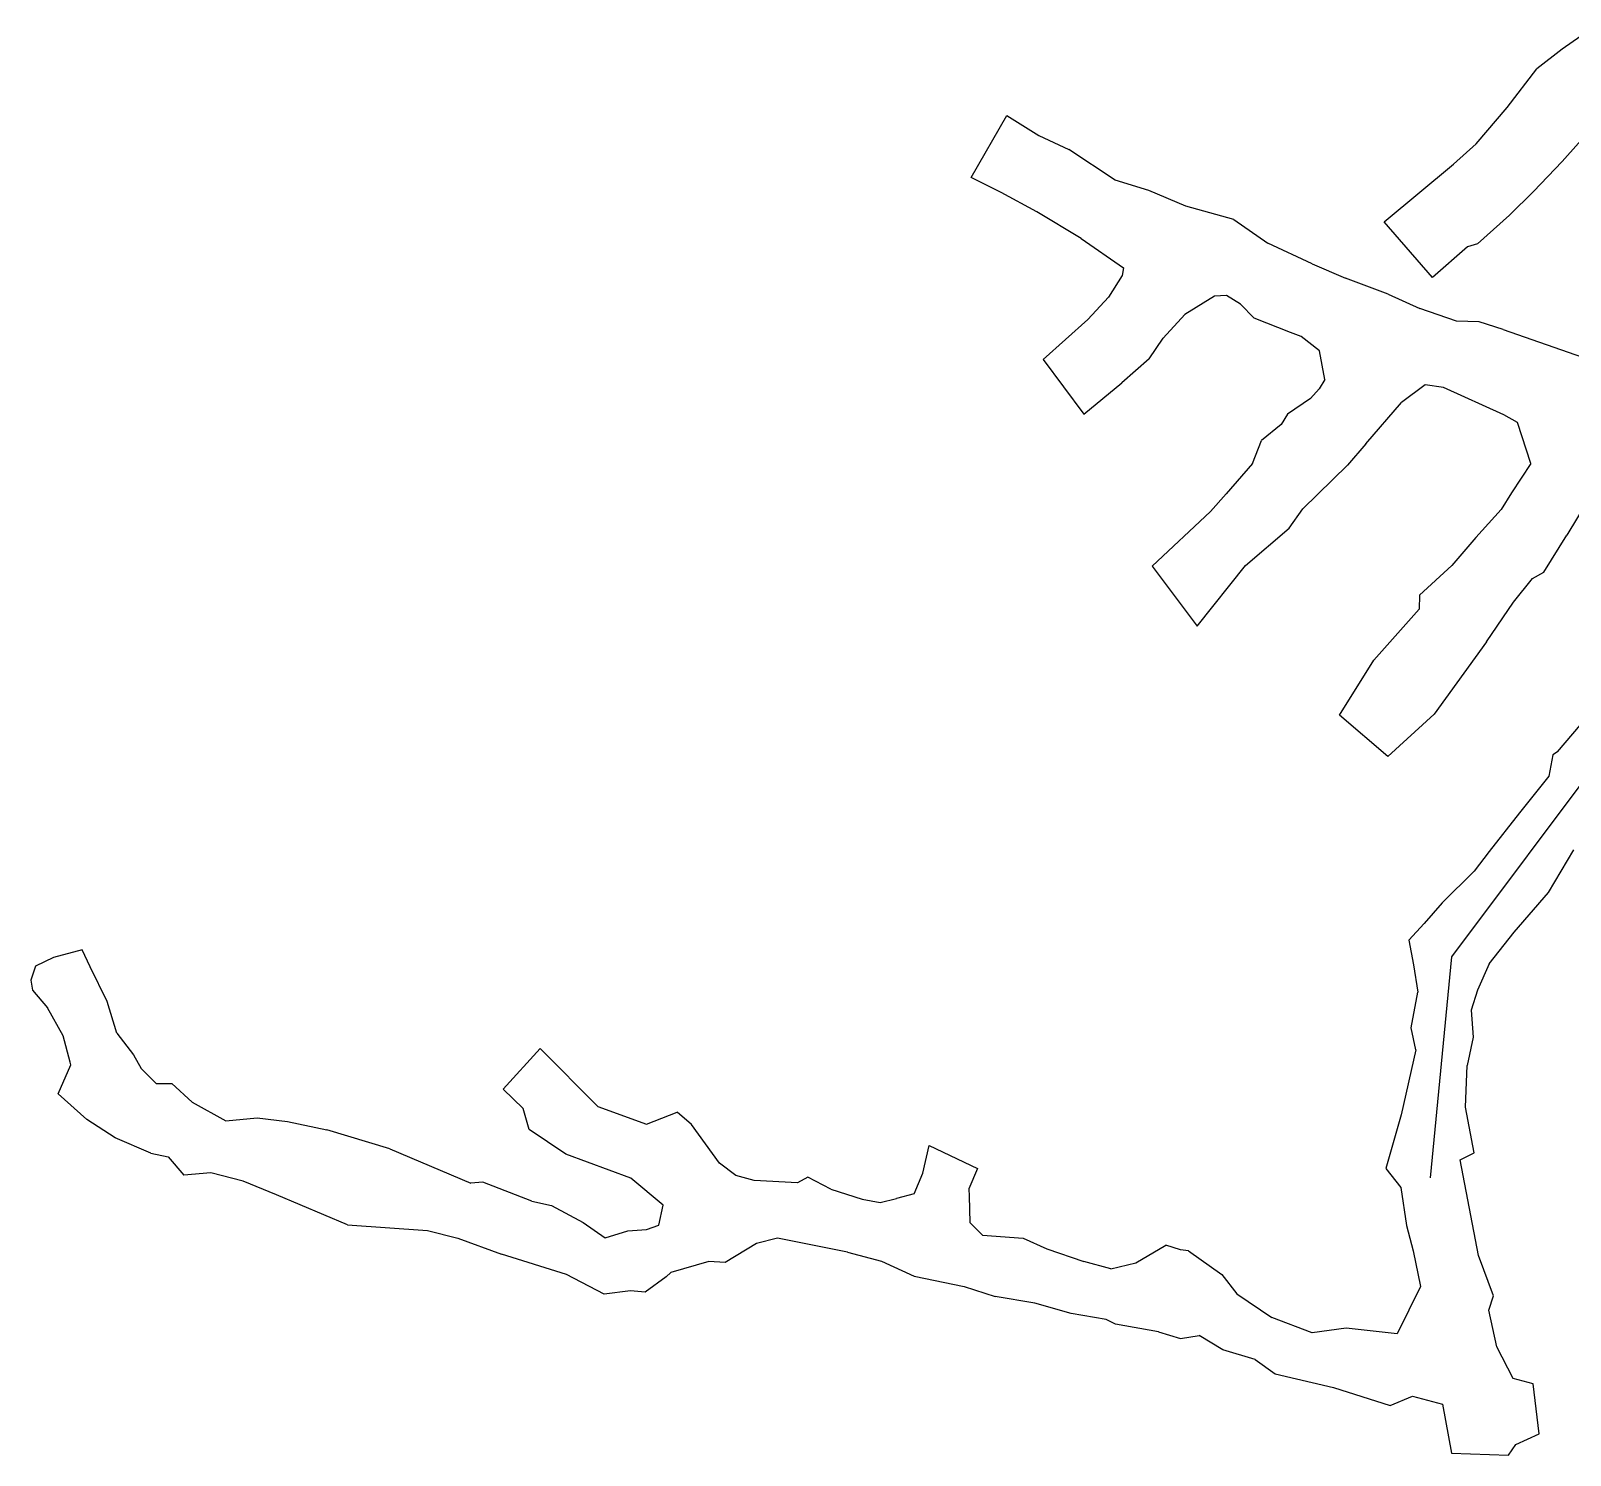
# Model space of a CAD drawing. Extents: x 539108 to 539616, y 4477583 to 4477873.
# Drawn here: x 539108.3 to 539211.5, y 4477626.8 to 4477722.3 of the extents above; entities that cross this region are included whole.
import ezdxf

# ---------------------------------------------------------------- set-up
doc = ezdxf.new("R2010")
doc.units = 0
doc.header["$MEASUREMENT"] = 0
doc.linetypes.add('DUZ', pattern=[500, 500])
doc.layers.add('GEOFENCE', color=80, linetype='DUZ')
doc.layers.add('KAT_1410', color=103, linetype='DUZ')

msp = doc.modelspace()

# ---------------------------------------------------------------- linework, layer by layer
at = {"layer": 'GEOFENCE', "linetype": 'Continuous'}
for p, q in [((539227.53, 4477692.21, 1411.98), (539203.56, 4477660.19, 1412.25)), ((539203.56, 4477660.19, 1412.25), (539202.13, 4477645.38, 1410.34))]:
    msp.add_line(p, q, dxfattribs=at)
at = {"layer": 'KAT_1410'}
for p, q in [((539212.75, 4477722.32, 1411.99), (539210.99, 4477721.08, 1411.99)), ((539210.99, 4477721.08, 1411.99), (539209.29, 4477719.77, 1411.92)), ((539207.3, 4477717.17, 1412.18), (539209.29, 4477719.77, 1411.92)), ((539205.23, 4477714.73, 1412.2), (539207.3, 4477717.17, 1412.18)), ((539171.35, 4477712.47, 1412.35), (539173.74, 4477716.63, 1412.35)), ((539173.74, 4477716.63, 1412.35), (539175.88, 4477715.29, 1412.4)), ((539213.01, 4477715.8, 1411.98), (539210.99, 4477713.56, 1412.21)), ((539175.88, 4477715.29, 1412.4), (539177.89, 4477714.35, 1412.4)), ((539181.01, 4477712.3, 1412.4), (539177.89, 4477714.35, 1412.4)), ((539203.69, 4477713.36, 1412.21), (539205.23, 4477714.73, 1412.2)), ((539199.04, 4477709.51, 1411.91), (539203.69, 4477713.36, 1412.21)), ((539210.99, 4477713.56, 1412.21), (539209.06, 4477711.54, 1412.01)), ((539173.37, 4477711.47, 1412.4), (539171.35, 4477712.47, 1412.35)), ((539183.27, 4477711.6, 1412.4), (539181.01, 4477712.3, 1412.4)), ((539175.76, 4477710.18, 1412.4), (539173.37, 4477711.47, 1412.4)), ((539185.74, 4477710.56, 1412.4), (539183.27, 4477711.6, 1412.4)), ((539209.06, 4477711.54, 1412.01), (539207.45, 4477709.96, 1411.91)), ((539178.72, 4477708.38, 1412.4), (539175.76, 4477710.18, 1412.4)), ((539188.96, 4477709.65, 1412.35), (539185.74, 4477710.56, 1412.4)), ((539188.96, 4477709.65, 1412.35), (539191.24, 4477708.07, 1412.35)), ((539207.45, 4477709.96, 1411.91), (539205.31, 4477708.02, 1411.91)), ((539202.29, 4477705.76, 1411.91), (539199.04, 4477709.51, 1411.91)), ((539178.72, 4477708.38, 1412.4), (539181.56, 4477706.42, 1412.4)), ((539194.22, 4477706.69, 1412.27), (539191.24, 4477708.07, 1412.35)), ((539204.65, 4477707.83, 1411.91), (539202.29, 4477705.76, 1411.91)), ((539205.31, 4477708.02, 1411.91), (539204.65, 4477707.83, 1411.91)), ((539194.22, 4477706.69, 1412.27), (539196.46, 4477705.72, 1411.9)), ((539181.48, 4477705.9, 1412.4), (539180.56, 4477704.45, 1412.4)), ((539181.56, 4477706.42, 1412.4), (539181.48, 4477705.9, 1412.4)), ((539199.33, 4477704.66, 1411.91), (539196.46, 4477705.72, 1411.9)), ((539180.56, 4477704.45, 1412.4), (539179.18, 4477702.96, 1412.35)), ((539187.68, 4477704.52, 1412.4), (539185.68, 4477703.28, 1412.4)), ((539188.47, 4477704.55, 1412.4), (539187.68, 4477704.52, 1412.4)), ((539189.42, 4477703.98, 1412.4), (539188.47, 4477704.55, 1412.4)), ((539199.33, 4477704.66, 1411.91), (539201.45, 4477703.7, 1411.91)), ((539190.33, 4477703.04, 1412.4), (539189.42, 4477703.98, 1412.4)), ((539203.91, 4477702.84, 1412.11), (539201.45, 4477703.7, 1411.91)), ((539179.18, 4477702.96, 1412.35), (539176.17, 4477700.26, 1412.35)), ((539184.23, 4477701.71, 1412.4), (539185.68, 4477703.28, 1412.4)), ((539192.77, 4477702.09, 1412.2), (539190.33, 4477703.04, 1412.4)), ((539205.42, 4477702.8, 1411.93), (539203.91, 4477702.84, 1412.11)), ((539207.04, 4477702.27, 1411.96), (539205.42, 4477702.8, 1411.93)), ((539183.3, 4477700.31, 1412.4), (539184.23, 4477701.71, 1412.4)), ((539193.48, 4477701.8, 1412.04), (539192.77, 4477702.09, 1412.2)), ((539194.72, 4477700.86, 1412.09), (539193.48, 4477701.8, 1412.04)), ((539207.04, 4477702.27, 1411.96), (539212.36, 4477700.43, 1411.7)), ((539183.3, 4477700.31, 1412.4), (539181.46, 4477698.71, 1412.4)), ((539195.06, 4477698.93, 1412.08), (539194.72, 4477700.86, 1412.09)), ((539176.17, 4477700.26, 1412.35), (539178.9, 4477696.59, 1412.35)), ((539178.9, 4477696.59, 1412.35), (539181.46, 4477698.71, 1412.4)), ((539194.69, 4477698.3, 1412.21), (539194.1, 4477697.66, 1412.21)), ((539195.06, 4477698.93, 1412.08), (539194.69, 4477698.3, 1412.21)), ((539201.81, 4477698.57, 1412.08), (539200.21, 4477697.38, 1412.04)), ((539203.03, 4477698.38, 1412.07), (539201.81, 4477698.57, 1412.08)), ((539207.07, 4477696.55, 1412.13), (539203.03, 4477698.38, 1412.07)), ((539194.1, 4477697.66, 1412.21), (539192.56, 4477696.6, 1412.36)), ((539197.83, 4477694.62, 1412.2), (539200.21, 4477697.38, 1412.04)), ((539192.56, 4477696.6, 1412.36), (539192.15, 4477695.91, 1412.36)), ((539208, 4477696.04, 1412.08), (539207.07, 4477696.55, 1412.13)), ((539192.15, 4477695.91, 1412.36), (539190.83, 4477694.84, 1412.35)), ((539208.89, 4477693.3, 1412.36), (539208, 4477696.04, 1412.08)), ((539190.21, 4477693.29, 1412.35), (539190.83, 4477694.84, 1412.35)), ((539197.83, 4477694.62, 1412.2), (539196.6, 4477693.19, 1412.36)), ((539190.21, 4477693.29, 1412.35), (539188.45, 4477691.26, 1412.35)), ((539196.6, 4477693.19, 1412.36), (539193.6, 4477690.26, 1412.35)), ((539208.89, 4477693.3, 1412.36), (539207.6, 4477691.33, 1412.36)), ((539213.59, 4477692.26, 1412.18), (539211.3, 4477688.48, 1412.49)), ((539188.45, 4477691.26, 1412.35), (539187.4, 4477690.07, 1412.35)), ((539207.6, 4477691.33, 1412.36), (539206.9, 4477690.2, 1412.48)), ((539187.4, 4477690.07, 1412.35), (539183.5, 4477686.4, 1412.35)), ((539192.67, 4477688.95, 1412.35), (539193.6, 4477690.26, 1412.35)), ((539206.9, 4477690.2, 1412.48), (539205.2, 4477688.33, 1412.48)), ((539189.76, 4477686.46, 1412.35), (539192.67, 4477688.95, 1412.35)), ((539205.2, 4477688.33, 1412.48), (539203.59, 4477686.44, 1412.48)), ((539209.77, 4477686.01, 1412.48), (539211.3, 4477688.48, 1412.49)), ((539183.5, 4477686.4, 1412.35), (539186.51, 4477682.39, 1412.35)), ((539186.51, 4477682.39, 1412.35), (539189.76, 4477686.46, 1412.35)), ((539203.59, 4477686.44, 1412.48), (539201.43, 4477684.46, 1412.48)), ((539209, 4477685.57, 1412.48), (539209.77, 4477686.01, 1412.48)), ((539207.72, 4477683.99, 1412.48), (539209, 4477685.57, 1412.48)), ((539201.43, 4477684.46, 1412.48), (539201.39, 4477683.51, 1412.48)), ((539205.91, 4477681.32, 1412.48), (539207.72, 4477683.99, 1412.48)), ((539198.35, 4477680.09, 1412.48), (539201.39, 4477683.51, 1412.48)), ((539205.91, 4477681.32, 1412.48), (539202.4, 4477676.48, 1412.48)), ((539196.05, 4477676.42, 1412.48), (539198.35, 4477680.09, 1412.48)), ((539199.3, 4477673.63, 1412.48), (539196.05, 4477676.42, 1412.48)), ((539202.4, 4477676.48, 1412.48), (539199.3, 4477673.63, 1412.48)), ((539210.68, 4477673.94, 1412.03), (539212.73, 4477676.37, 1411.98)), ((539210.37, 4477673.75, 1412.1), (539210.09, 4477672.31, 1412.1)), ((539210.68, 4477673.94, 1412.03), (539210.37, 4477673.75, 1412.1)), ((539210.09, 4477672.31, 1412.1), (539208.12, 4477669.87, 1412.1)), ((539208.12, 4477669.87, 1412.1), (539206.1, 4477667.26, 1412.1)), ((539206.1, 4477667.26, 1412.1), (539205.08, 4477665.94, 1412.28)), ((539210.07, 4477664.52, 1412.1), (539211.77, 4477667.37, 1412.1)), ((539205.08, 4477665.94, 1412.28), (539202.95, 4477663.82, 1412.34)), ((539207.77, 4477661.86, 1412.21), (539210.07, 4477664.52, 1412.1)), ((539202.95, 4477663.82, 1412.34), (539201.74, 4477662.43, 1412.34)), ((539201.74, 4477662.43, 1412.34), (539200.71, 4477661.32, 1412.34)), ((539200.71, 4477661.32, 1412.34), (539201.02, 4477659.66, 1412.34)), ((539206.09, 4477659.73, 1412.34), (539207.77, 4477661.86, 1412.21)), ((539109.8, 4477660.15, 1410.06), (539108.6, 4477659.57, 1410.07)), ((539111.73, 4477660.66, 1410.06), (539109.8, 4477660.15, 1410.06)), ((539112.26, 4477659.54, 1410.03), (539111.73, 4477660.66, 1410.06)), ((539108.6, 4477659.57, 1410.07), (539108.28, 4477658.63, 1410.05)), ((539113.41, 4477657.2, 1409.83), (539112.26, 4477659.54, 1410.03)), ((539201.02, 4477659.66, 1412.34), (539201.32, 4477657.82, 1412.34)), ((539206.09, 4477659.73, 1412.34), (539205.32, 4477657.97, 1412.34)), ((539108.28, 4477658.63, 1410.05), (539108.39, 4477657.96, 1410.03)), ((539108.39, 4477657.96, 1410.03), (539109.4, 4477656.78, 1409.86)), ((539205.32, 4477657.97, 1412.34), (539204.89, 4477656.62, 1412)), ((539114.05, 4477655.08, 1409.76), (539113.41, 4477657.2, 1409.83)), ((539200.86, 4477655.44, 1411.36), (539201.32, 4477657.82, 1412.34)), ((539110.44, 4477654.9, 1409.75), (539109.4, 4477656.78, 1409.86)), ((539204.89, 4477656.62, 1412), (539205.02, 4477654.81, 1411.8)), ((539110.92, 4477653.14, 1409.77), (539110.44, 4477654.9, 1409.75)), ((539114.05, 4477655.08, 1409.76), (539115.16, 4477653.62, 1409.75)), ((539201.17, 4477653.96, 1411.36), (539200.86, 4477655.44, 1412.34)), ((539142.45, 4477654.05, 1408.08), (539139.96, 4477651.32, 1408.08)), ((539146.3, 4477650.17, 1407.92), (539142.45, 4477654.05, 1408.08)), ((539201.17, 4477653.96, 1411.36), (539200.18, 4477649.61, 1410.86)), ((539205.02, 4477654.81, 1411.8), (539204.61, 4477652.9, 1411.38)), ((539110.12, 4477651, 1409.6), (539110.97, 4477652.96, 1409.63)), ((539110.97, 4477652.96, 1409.63), (539110.92, 4477653.14, 1409.77)), ((539115.16, 4477653.62, 1409.75), (539115.68, 4477652.7, 1409.55)), ((539204.51, 4477650.12, 1411.02), (539204.61, 4477652.9, 1411.38)), ((539115.68, 4477652.7, 1409.55), (539116.68, 4477651.71, 1409.65)), ((539112.04, 4477649.28, 1409.65), (539110.12, 4477651, 1409.6)), ((539116.68, 4477651.71, 1409.65), (539117.73, 4477651.71, 1409.74)), ((539117.73, 4477651.71, 1409.74), (539119.1, 4477650.45, 1409.6)), ((539141.31, 4477650.02, 1410.54), (539139.96, 4477651.32, 1408.08)), ((539119.1, 4477650.45, 1409.6), (539121.35, 4477649.19, 1409.55)), ((539141.7, 4477648.62, 1408.08), (539141.31, 4477650.02, 1410.54)), ((539146.3, 4477650.17, 1407.92), (539149.58, 4477648.98, 1408.08)), ((539149.58, 4477648.98, 1408.08), (539151.64, 4477649.78, 1407.8)), ((539152.6, 4477648.95, 1407.9), (539151.64, 4477649.78, 1407.8)), ((539205.09, 4477647.06, 1410.6), (539204.51, 4477650.12, 1411.02)), ((539113.94, 4477648.06, 1409.7), (539112.04, 4477649.28, 1409.65)), ((539121.35, 4477649.19, 1409.55), (539123.47, 4477649.41, 1409.38)), ((539123.47, 4477649.41, 1409.38), (539125.5, 4477649.16, 1409.28)), ((539125.5, 4477649.16, 1409.28), (539128.13, 4477648.6, 1409.1)), ((539154.46, 4477646.37, 1407.91), (539152.6, 4477648.95, 1407.9)), ((539200.18, 4477649.61, 1410.86), (539199.16, 4477646, 1410.38)), ((539116.34, 4477647.03, 1409.74), (539113.94, 4477648.06, 1409.7)), ((539132.37, 4477647.33, 1409.05), (539128.13, 4477648.6, 1409.1)), ((539144.16, 4477646.97, 1407.95), (539141.7, 4477648.62, 1408.08)), ((539116.34, 4477647.03, 1409.74), (539117.49, 4477646.78, 1409.55)), ((539117.49, 4477646.78, 1409.55), (539118.55, 4477645.56, 1409.55)), ((539132.37, 4477647.33, 1409.05), (539137.8, 4477645.01, 1408.6)), ((539148.53, 4477645.36, 1407.9), (539144.16, 4477646.97, 1407.95)), ((539168.11, 4477645.68, 1408.42), (539168.53, 4477647.55, 1408.55)), ((539168.53, 4477647.55, 1408.55), (539171.78, 4477646, 1408.72)), ((539204.14, 4477646.59, 1410.53), (539205.09, 4477647.06, 1410.6)), ((539120.35, 4477645.72, 1409.44), (539118.55, 4477645.56, 1409.55)), ((539122.52, 4477645.15, 1409.46), (539120.35, 4477645.72, 1409.44)), ((539155.57, 4477645.54, 1407.81), (539154.46, 4477646.37, 1407.91)), ((539167.53, 4477644.3, 1408.65), (539168.11, 4477645.68, 1408.42)), ((539171.78, 4477646, 1408.72), (539171.19, 4477644.63, 1408.64)), ((539199.16, 4477646, 1410.38), (539200.17, 4477644.72, 1410.22)), ((539205.37, 4477640.16, 1409.31), (539204.14, 4477646.59, 1410.53)), ((539124.76, 4477644.24, 1409.35), (539122.52, 4477645.15, 1409.46)), ((539138.59, 4477645.09, 1408.55), (539137.8, 4477645.01, 1408.6)), ((539141.89, 4477643.82, 1408.46), (539138.59, 4477645.09, 1408.55)), ((539150.7, 4477643.54, 1407.9), (539148.53, 4477645.36, 1407.9)), ((539156.8, 4477645.19, 1407.8), (539155.57, 4477645.54, 1407.81)), ((539159.7, 4477645.03, 1407.95), (539156.8, 4477645.19, 1407.8)), ((539160.4, 4477645.41, 1408.05), (539159.7, 4477645.03, 1407.95)), ((539161.93, 4477644.62, 1408.14), (539160.4, 4477645.41, 1408.05)), ((539161.93, 4477644.62, 1408.14), (539164.03, 4477643.94, 1408.32)), ((539171.19, 4477644.63, 1408.64), (539171.22, 4477644.15, 1408.57)), ((539200.17, 4477644.72, 1410.22), (539200.55, 4477642.18, 1409.87)), ((539129.53, 4477642.23, 1409.39), (539124.76, 4477644.24, 1409.35)), ((539141.89, 4477643.82, 1408.46), (539143.2, 4477643.53, 1408.37)), ((539143.2, 4477643.53, 1408.37), (539145.33, 4477642.37, 1408.24)), ((539150.41, 4477642.19, 1407.9), (539150.7, 4477643.54, 1407.9)), ((539164.03, 4477643.94, 1408.32), (539165.24, 4477643.73, 1408.5)), ((539165.24, 4477643.73, 1408.5), (539166.34, 4477643.99, 1408.65)), ((539167.53, 4477644.3, 1408.65), (539166.34, 4477643.99, 1408.65)), ((539171.22, 4477644.15, 1408.57), (539171.26, 4477642.39, 1408.65)), ((539129.53, 4477642.23, 1409.39), (539134.89, 4477641.85, 1408.94)), ((539134.89, 4477641.85, 1408.94), (539136.92, 4477641.32, 1408.55)), ((539145.33, 4477642.37, 1408.24), (539146.81, 4477641.36, 1408.12)), ((539146.81, 4477641.36, 1408.12), (539148.33, 4477641.83, 1408.1)), ((539148.33, 4477641.83, 1408.1), (539149.57, 4477641.92, 1408.1)), ((539149.57, 4477641.92, 1408.1), (539150.41, 4477642.19, 1407.9)), ((539172.1, 4477641.52, 1408.69), (539171.26, 4477642.39, 1408.65)), ((539172.1, 4477641.52, 1408.69), (539174.83, 4477641.32, 1408.58)), ((539200.55, 4477642.18, 1409.87), (539201, 4477640.47, 1409.4)), ((539136.92, 4477641.32, 1408.55), (539139.85, 4477640.25, 1408.31)), ((539156.95, 4477640.97, 1407.9), (539154.84, 4477639.69, 1407.9)), ((539158.37, 4477641.32, 1407.9), (539156.95, 4477640.97, 1407.9)), ((539163.06, 4477640.39, 1408.13), (539158.37, 4477641.32, 1407.9)), ((539174.83, 4477641.32, 1408.58), (539176.43, 4477640.62, 1408.64)), ((539176.43, 4477640.62, 1408.64), (539178.91, 4477639.77, 1408.59)), ((539182.39, 4477639.68, 1408.5), (539184.4, 4477640.86, 1408.5)), ((539185.38, 4477640.55, 1408.5), (539184.4, 4477640.86, 1408.5)), ((539185.93, 4477640.47, 1408.5), (539185.38, 4477640.55, 1408.5)), ((539185.93, 4477640.47, 1408.5), (539188.16, 4477638.89, 1408.5)), ((539201, 4477640.47, 1409.4), (539201.48, 4477638.08, 1409.16)), ((539144.21, 4477638.89, 1408.14), (539139.85, 4477640.25, 1408.31)), ((539153.76, 4477639.76, 1407.9), (539151.2, 4477639.03, 1407.9)), ((539154.84, 4477639.69, 1407.9), (539153.76, 4477639.76, 1407.9)), ((539163.06, 4477640.39, 1408.13), (539165.34, 4477639.78, 1408.65)), ((539165.34, 4477639.78, 1408.65), (539167.52, 4477638.77, 1408.65)), ((539180.72, 4477639.28, 1408.56), (539178.91, 4477639.77, 1408.59)), ((539180.72, 4477639.28, 1408.56), (539182.39, 4477639.68, 1408.5)), ((539206.39, 4477637.46, 1408.8), (539205.37, 4477640.16, 1409.31)), ((539146.73, 4477637.57, 1408.15), (539144.21, 4477638.89, 1408.14)), ((539150.9, 4477638.74, 1408.1), (539149.48, 4477637.71, 1408.1)), ((539151.2, 4477639.03, 1407.9), (539150.9, 4477638.74, 1408.1)), ((539167.52, 4477638.77, 1408.65), (539170.89, 4477638.08, 1408.65)), ((539188.16, 4477638.89, 1408.5), (539189.17, 4477637.6, 1408.59)), ((539148.51, 4477637.79, 1408.1), (539146.73, 4477637.57, 1408.15)), ((539149.48, 4477637.71, 1408.1), (539148.51, 4477637.79, 1408.1)), ((539170.89, 4477638.08, 1408.65), (539172.95, 4477637.42, 1408.69)), ((539175.61, 4477636.96, 1408.64), (539172.95, 4477637.42, 1408.69)), ((539189.17, 4477637.6, 1408.59), (539191.51, 4477636.01, 1408.85)), ((539201.48, 4477638.08, 1409.16), (539199.93, 4477634.9, 1408.71)), ((539206.06, 4477636.5, 1408.59), (539206.39, 4477637.46, 1408.8)), ((539178.05, 4477636.27, 1408.56), (539175.61, 4477636.96, 1408.64)), ((539206.61, 4477634.03, 1407.71), (539206.06, 4477636.5, 1408.59)), ((539180.4, 4477635.87, 1408.56), (539178.05, 4477636.27, 1408.56)), ((539181.02, 4477635.55, 1408.56), (539180.4, 4477635.87, 1408.56)), ((539183.92, 4477635.05, 1408.5), (539181.02, 4477635.55, 1408.56)), ((539194.22, 4477634.98, 1408.79), (539191.51, 4477636.01, 1408.85)), ((539196.51, 4477635.29, 1408.65), (539194.22, 4477634.98, 1408.79)), ((539199.93, 4477634.9, 1408.71), (539196.51, 4477635.29, 1408.65)), ((539183.92, 4477635.05, 1408.5), (539185.4, 4477634.6, 1408.5)), ((539185.4, 4477634.6, 1408.5), (539186.64, 4477634.79, 1408.5)), ((539188.23, 4477633.83, 1408.5), (539186.64, 4477634.79, 1408.5)), ((539190.4, 4477633.18, 1408.82), (539188.23, 4477633.83, 1408.5)), ((539190.4, 4477633.18, 1408.82), (539191.73, 4477632.22, 1408.8)), ((539207.7, 4477631.92, 1407.71), (539206.61, 4477634.03, 1407.71)), ((539191.73, 4477632.22, 1408.8), (539195.66, 4477631.31, 1408.65)), ((539195.66, 4477631.31, 1408.65), (539199.45, 4477630.11, 1408.59)), ((539209.05, 4477631.55, 1407.71), (539207.7, 4477631.92, 1407.71)), ((539209.45, 4477628.21, 1407.71), (539209.05, 4477631.55, 1407.71)), ((539199.45, 4477630.11, 1408.59), (539200.96, 4477630.73, 1408.3)), ((539200.96, 4477630.73, 1408.3), (539202.96, 4477630.2, 1408.12)), ((539202.96, 4477630.2, 1408.12), (539203.57, 4477626.91, 1407.37)), ((539207.88, 4477627.48, 1407.71), (539209.45, 4477628.21, 1407.71)), ((539207.38, 4477626.77, 1407.71), (539207.88, 4477627.48, 1407.71)), ((539203.57, 4477626.91, 1407.37), (539207.38, 4477626.77, 1407.71))]:
    msp.add_line(p, q, dxfattribs=at)

doc.saveas('drawing.dxf')
